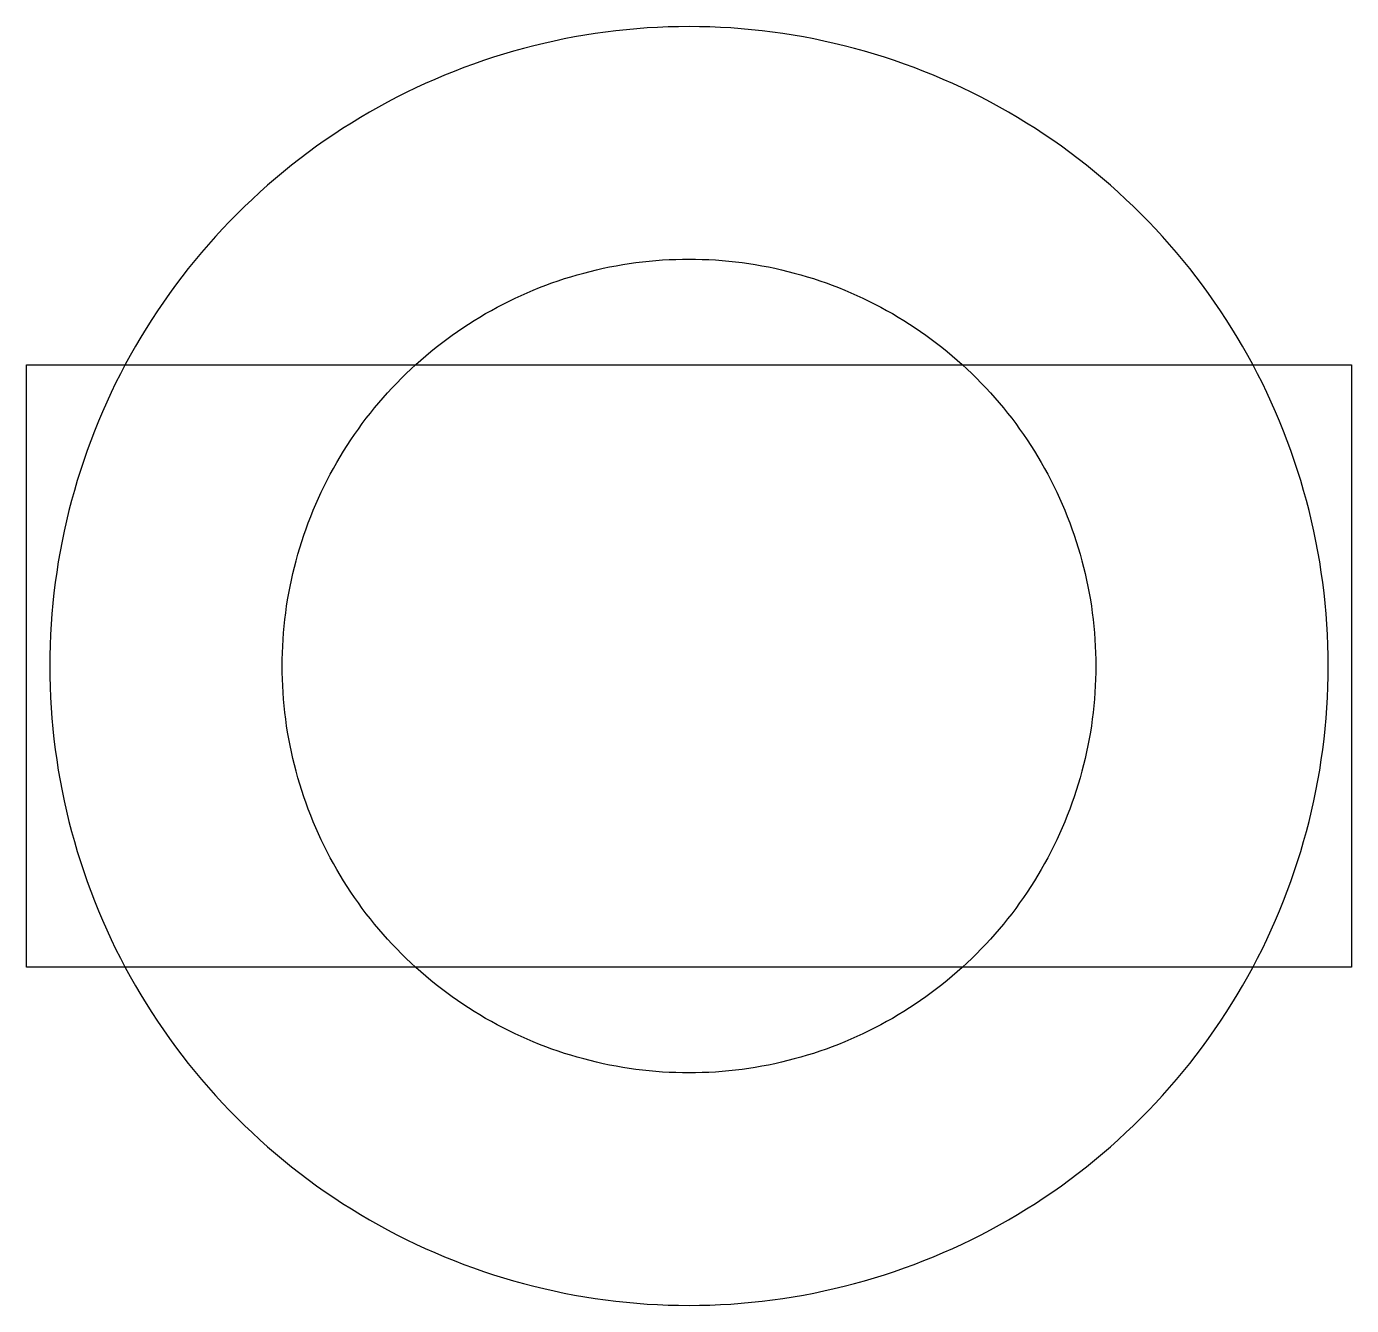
# Model space of a CAD drawing. Extents: x 571.5 to 628.5, y 422.5 to 477.5.
import ezdxf

# ---------------------------------------------------------------- set-up
doc = ezdxf.new("R2010")
doc.units = 0
doc.layers.get('0').update_dxf_attribs({"linetype": 'CONTINUOUS'})

msp = doc.modelspace()

# ---------------------------------------------------------------- linework, layer by layer
at = {"color": 8}
for p, q in [((571.499985, 462.949983), (628.500015, 462.949983)), ((571.499985, 437.050017), (571.499985, 462.949983)), ((628.500015, 462.949983), (628.500015, 437.050017)), ((628.500015, 437.050017), (571.499985, 437.050017))]:
    msp.add_line(p, q, dxfattribs=at)
at = {"color": 0}
for points in [[(600, 477.5), (595.19923, 477.505245), (590.404966, 476.220626), (586.25, 473.815699)], [(613.75, 473.815699), (609.595034, 476.220626), (604.80077, 477.505245), (600, 477.5)], [(586.25, 473.815699), (582.089788, 471.419856), (578.580144, 467.910212), (576.184301, 463.75)], [(623.815699, 463.75), (621.419856, 467.910212), (617.910212, 471.419856), (613.75, 473.815699)], [(576.184301, 463.75), (573.779374, 459.595034), (572.494755, 454.80077), (572.5, 450)], [(627.5, 450), (627.505245, 454.80077), (626.220626, 459.595034), (623.815699, 463.75)], [(572.5, 450), (572.494755, 445.19923), (573.779374, 440.404966), (576.184301, 436.25)], [(623.815699, 436.25), (626.220626, 440.404966), (627.505245, 445.19923), (627.5, 450)], [(576.184301, 436.25), (578.580144, 432.089788), (582.089788, 428.580144), (586.25, 426.184301)], [(613.75, 426.184301), (617.910212, 428.580144), (621.419856, 432.089788), (623.815699, 436.25)], [(586.25, 426.184301), (590.404966, 423.779374), (595.19923, 422.494755), (600, 422.5)], [(600, 422.5), (604.80077, 422.494755), (609.595034, 423.779374), (613.75, 426.184301)]]:
    msp.add_open_spline(points, degree=3, dxfattribs=at)
at = {"color": 7}
for points in [[(591.250226, 465.155054), (593.894227, 466.685423), (596.945043, 467.502887), (600, 467.499549)], [(600, 467.499549), (603.054957, 467.502887), (606.105773, 466.685423), (608.749774, 465.155054)], [(584.844946, 458.749774), (586.369534, 461.397114), (588.602886, 463.630466), (591.250226, 465.155054)], [(608.749774, 465.155054), (611.397114, 463.630466), (613.630466, 461.397114), (615.155054, 458.749774)], [(582.500451, 450), (582.497113, 453.054957), (583.314577, 456.105773), (584.844946, 458.749774)], [(615.155054, 458.749774), (616.685423, 456.105773), (617.502887, 453.054957), (617.499549, 450)], [(584.844946, 441.250226), (583.314577, 443.894227), (582.497113, 446.945043), (582.500451, 450)], [(617.499549, 450), (617.502887, 446.945043), (616.685423, 443.894227), (615.155054, 441.250226)], [(591.250226, 434.844946), (588.602886, 436.369534), (586.369534, 438.602886), (584.844946, 441.250226)], [(615.155054, 441.250226), (613.630466, 438.602886), (611.397114, 436.369534), (608.749774, 434.844946)], [(600, 432.500451), (596.945043, 432.497113), (593.894227, 433.314577), (591.250226, 434.844946)], [(608.749774, 434.844946), (606.105773, 433.314577), (603.054957, 432.497113), (600, 432.500451)]]:
    msp.add_open_spline(points, degree=3, dxfattribs=at)

doc.saveas('drawing.dxf')
